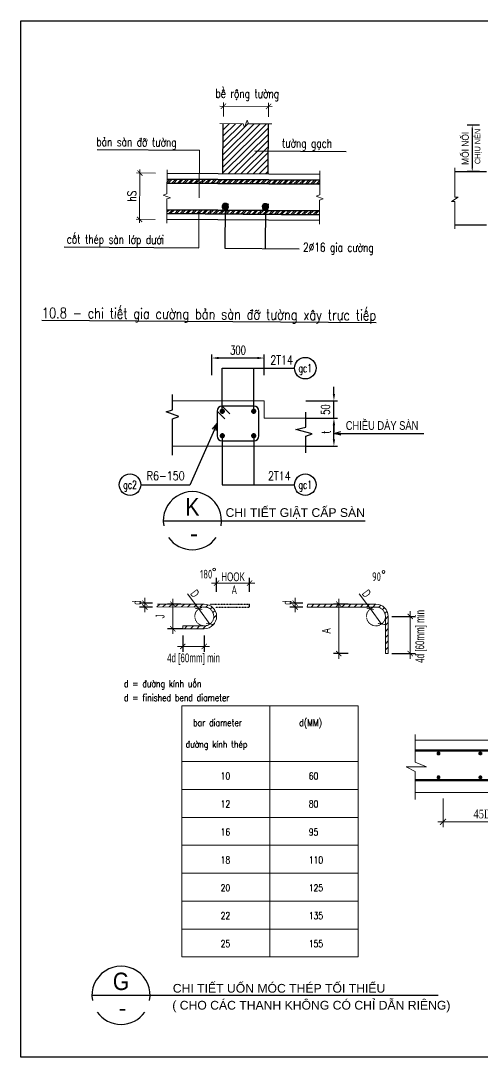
# Model space of a CAD drawing. Header units: millimetres. Extents: x 32534 to 196510, y -37949 to -8249.
# Drawn here: x 159030 to 172263, y -37949 to -8249 of the extents above; entities that cross this region are included whole.
import ezdxf
from ezdxf.enums import TextEntityAlignment as Align

# ---------------------------------------------------------------- set-up
doc = ezdxf.new("R2010")
doc.units = ezdxf.units.MM
doc.header["$MEASUREMENT"] = 0
doc.linetypes.add('DASHED2', pattern=[0.375, 0.25, -0.125])
doc.linetypes.add('HIDDEN', pattern=[0.375, 0.25, -0.125])
for name, color, linetype, lineweight in [('02-TEXTNOTE(0.3)', 2, 'Continuous', 30), ('04-COLUMN(0.35)', 4, 'Continuous', 35), ('06- General text', 2, 'Continuous', 25), ('07-BORDER(0.25)', 7, 'Continuous', 30), ('CNC030__', 41, 'Continuous', 25), ('kata_thep chu', 1, 'Continuous', 35), ('KC-DIM', 1, 'Continuous', 20), ('KC-HATCH', 8, 'Continuous', 15), ('NETKHUAT', 8, 'Continuous', 15), ('NETTHUONG', 1, 'Continuous', 18), ('S-Breaks', 9, 'DASHED2', 25), ('S-concrete', 4, 'Continuous', 20), ('S-dims', 8, 'Continuous', 18), ('S-hatch', 252, 'Continuous', 5), ('S-Rein', 6, 'Continuous', 50), ('S-text', 3, 'Continuous', 25), ('S-TEXT35', 3, 'Continuous', 25)]:
    doc.layers.add(name, color=color, linetype=linetype, lineweight=lineweight)
for name, color, linetype in [('2', 2, 'Continuous'), ('251', 251, 'Continuous'), ('3', 3, 'Continuous'), ('Hatch', 157, 'Continuous'), ('SD', 1, 'Continuous'), ('SRB', 3, 'Continuous'), ('T2', 2, 'Continuous')]:
    doc.layers.add(name, color=color, linetype=linetype)
doc.styles.add('00 Structural standard notes$0$STANDARD', font='vnsimli.shx', dxfattribs={"width": 0.8})
doc.styles.add('1', font='vnsimli.shx', dxfattribs={"width": 0.65, "bigfont": 'vns.shx'})
doc.styles.add('ARC8', font='simplex', dxfattribs={"width": 0.8})
doc.styles.add('Archetype', font='ARIALN_0.TTF', dxfattribs={"width": 0.8})
doc.styles.add('AVANTH', font='Vhavan_1.ttf')
doc.styles.add('CNC_mm_T2.5', font='vnsimli.shx', dxfattribs={"width": 0.75, "height": 250, "bigfont": 'vn.shx'})
doc.styles.add('dim', font='iso.shx', dxfattribs={"width": 0.8})
doc.styles.add('General text 2', font='VHARIAL.TTF')
doc.styles.add('ROMANS', font='romans.shx', dxfattribs={"width": 0.7, "bigfont": 'vns.shx'})
doc.styles.add('s-text', font='vnsimli.shx', dxfattribs={"width": 0.7})
doc.styles.add('S-TEXT35', font='Vhavan_1.ttf', dxfattribs={"width": 0.9})
doc.styles.add('style3', font='vntimeh.shx', dxfattribs={"width": 0.8})
doc.styles.add('vn-vni', font='vn_vni.shx', dxfattribs={"width": 0.8})
doc.styles.add('VNAVANTH', font='Vhavan_1.ttf')
doc.styles.add('vnsimli2.5', font='vnsimli.shx', dxfattribs={"width": 0.75, "height": 250, "bigfont": 'vn.shx'})
doc.dimstyles.new('1-100', dxfattribs={"dimscale": 100, "dimtxt": 2.5, "dimasz": 1.7, "dimexe": 1.5, "dimexo": 0, "dimgap": 1, "dimtad": 1, "dimdec": 0, "dimzin": 0, "dimdsep": 46, "dimtxsty": 'style3', "dimblk": 'ARCHTICK', "dimcen": 0.1, "dimdle": 1.5, "dimclrd": 256, "dimclre": 256, "dimclrt": 7, "dimadec": 0, "dimazin": 0, "dimtfac": 1, "dimtdec": 0, "dimtmove": 0, "dimatfit": 3, "dimfxl": 0.5, "dimtolj": 1, "dimtzin": 0, "dimlwd": -1, "dimlwe": -1, "dimarcsym": 0})
doc.dimstyles.new('1-25-H', dxfattribs={"dimtxt": 250, "dimasz": 100, "dimexe": 150, "dimexo": 0, "dimgap": 50, "dimtad": 1, "dimdec": 0, "dimlfac": 0.25, "dimzin": 0, "dimdsep": 46, "dimtxsty": 'AVANTH', "dimcen": 0, "dimdle": 150, "dimclrd": 9, "dimclre": 9, "dimclrt": 4, "dimadec": 0, "dimazin": 0, "dimtfac": 1, "dimtdec": 0, "dimtix": 1, "dimtmove": 2, "dimatfit": 3, "dimfxl": 1, "dimtvp": 1, "dimtolj": 1, "dimtzin": 0, "dimlwd": -1, "dimlwe": -1, "dimarcsym": 0})
doc.dimstyles.new('DIM-D1', dxfattribs={"dimtxt": 250, "dimasz": 150, "dimexe": 150, "dimexo": 0, "dimgap": 50, "dimtad": 1, "dimdec": 0, "dimzin": 12, "dimdsep": 46, "dimtxsty": 'Archetype', "dimblk": 'ARCHTICK', "dimcen": 30, "dimdle": 150, "dimclrd": 256, "dimclre": 256, "dimclrt": 256, "dimadec": 0, "dimazin": 0, "dimtfac": 1, "dimtdec": 0, "dimtmove": 2, "dimatfit": 3, "dimfxl": 1, "dimtolj": 1, "dimtzin": 12, "dimlwd": -1, "dimarcsym": 1})
doc.dimstyles.new('TL 10', dxfattribs={"dimscale": 0, "dimtxt": 250, "dimasz": 200, "dimexe": 100, "dimexo": 200, "dimgap": 100, "dimtad": 1, "dimdec": 1, "dimlfac": 0.1, "dimdsep": 46, "dimtxsty": 'ROMANS', "dimcen": 200, "dimdle": 100, "dimclrd": 256, "dimclre": 256, "dimclrt": 2, "dimaunit": 1, "dimadec": 0, "dimazin": 0, "dimtfac": 1, "dimtdec": 1, "dimtix": 1, "dimtmove": 2, "dimatfit": 3, "dimldrblk": 'OPEN30', "dimfxl": 1, "dimtolj": 1, "dimtzin": 0, "dimarcsym": 0})
doc.dimstyles.new('TL 20', dxfattribs={"dimscale": 0, "dimtxt": 250, "dimasz": 200, "dimexe": 100, "dimexo": 0, "dimgap": 100, "dimtad": 1, "dimdec": 0, "dimlfac": 0.2, "dimdsep": 46, "dimtxsty": 'ROMANS', "dimcen": 200, "dimdle": 100, "dimclrd": 256, "dimclre": 256, "dimclrt": 2, "dimaunit": 1, "dimadec": 0, "dimazin": 0, "dimtfac": 1, "dimtdec": 0, "dimtix": 1, "dimtmove": 2, "dimatfit": 3, "dimldrblk": 'OPEN30', "dimfxl": 1, "dimtolj": 1, "dimtzin": 0, "dimlwd": -1, "dimarcsym": 0})
doc.dimstyles.new('VNCC_DIM1', dxfattribs={"dimscale": 0.01, "dimtxt": 250, "dimasz": 80, "dimexe": 60, "dimexo": 0, "dimgap": 50, "dimtad": 1, "dimdec": 0, "dimzin": 0, "dimdsep": 46, "dimtxsty": 'dim', "dimblk1": 'ARCHTICK', "dimblk2": 'ARCHTICK', "dimsah": 1, "dimcen": 150, "dimdle": 60, "dimclrd": 256, "dimclre": 256, "dimclrt": 4, "dimadec": 0, "dimazin": 0, "dimtfac": 1, "dimtdec": 0, "dimtmove": 1, "dimatfit": 3, "dimfxl": 1, "dimtvp": 0.833333, "dimtolj": 1, "dimtzin": 0, "dimarcsym": 0})
doc.dimstyles.new('X4 CNC_mm_D2.5(100) Tick', dxfattribs={"dimtxt": 250, "dimasz": 150, "dimexe": 100, "dimexo": 0, "dimgap": 100, "dimtad": 1, "dimdec": 0, "dimlfac": 0.25, "dimzin": 0, "dimdsep": 46, "dimtxsty": 'CNC_mm_T2.5', "dimblk": 'ARCHTICK', "dimcen": 100, "dimdle": 100, "dimclrd": 83, "dimclre": 83, "dimclrt": 41, "dimadec": 0, "dimazin": 0, "dimtfac": 1, "dimtdec": 0, "dimtix": 1, "dimtmove": 2, "dimatfit": 0, "dimldrblk": 'ARCHTICK', "dimfxl": 200, "dimtolj": 1, "dimtzin": 0, "dimlwd": 13, "dimlwe": 13, "dimarcsym": 0})
pattern_1 = [(44.599294, (-535541.6, -152106.99), (-78.991231, 80.103904), []), (44.599294, (-535488.56, -152107.36), (-78.991231, 80.103904), [])]

# ---------------------------------------------------------------- blocks, each defined once
blk = doc.blocks.new('_ArchTick')
at = {"color": 0, "linetype": 'ByBlock', "const_width": 0.15}
blk.add_lwpolyline([(-0.5, -0.5), (0.5, 0.5)], dxfattribs=at)
blk = doc.blocks.new('*D18')
at = {"layer": 'Defpoints', "color": 0, "ltscale": 100, "transparency": 16777216}
for p in [(162590, -24937), (162810, -24937), (162810, -25048)]:
    blk.add_point(p, dxfattribs=at)
at = {"layer": 'S-dims', "lineweight": -2, "ltscale": 100, "transparency": 16777216}
for p, q in [((162810, -24937), (162440, -24937)), ((162810, -25048), (162440, -25048))]:
    blk.add_line(p, q, dxfattribs=at)
at = {"layer": 'S-dims', "ltscale": 100, "transparency": 16777216}
blk.add_line((162590, -25198), (162590, -24787), dxfattribs=at)
at = {"layer": 'S-dims', "ltscale": 100, "transparency": 16777216, "xscale": 150, "yscale": 150, "zscale": 150}
for p, rotation in [((162590, -24937), 90), ((162590, -25048), 270)]:
    blk.add_blockref('_ArchTick', p, dxfattribs=dict(at, rotation=rotation))
at = {"layer": 'S-dims', "ltscale": 100, "transparency": 16777216, "insert": (162363, -24922), "char_height": 250, "attachment_point": 5, "rotation": 90, "style": 'Archetype'}
blk.add_mtext('\\A1;d', dxfattribs=at)
blk = doc.blocks.new('*D23')
at = {"layer": 'Defpoints', "color": 0, "ltscale": 100, "transparency": 16777216}
for p in [(163674, -25864), (164293, -25864), (164293, -26178)]:
    blk.add_point(p, dxfattribs=at)
at = {"layer": 'S-dims', "lineweight": -2, "ltscale": 100, "transparency": 16777216}
for p, q in [((163674, -25864), (163674, -26328)), ((164293, -25864), (164293, -26328))]:
    blk.add_line(p, q, dxfattribs=at)
at = {"layer": 'S-dims', "ltscale": 100, "transparency": 16777216}
blk.add_line((163524, -26178), (164443, -26178), dxfattribs=at)
at = {"layer": 'S-dims', "ltscale": 100, "transparency": 16777216, "xscale": 150, "yscale": 150, "zscale": 150, "rotation": 180}
blk.add_blockref('_ArchTick', (163674, -26178), dxfattribs=at)
at = {"layer": 'S-dims', "ltscale": 100, "transparency": 16777216, "xscale": 150, "yscale": 150, "zscale": 150}
blk.add_blockref('_ArchTick', (164293, -26178), dxfattribs=at)
at = {"layer": 'S-dims', "ltscale": 100, "transparency": 16777216, "insert": (163984, -26544), "char_height": 250, "attachment_point": 5, "style": 'Archetype'}
blk.add_mtext('\\A1;4d [60mm] min', dxfattribs=at)
blk = doc.blocks.new('*D24')
at = {"layer": 'Defpoints', "color": 0, "ltscale": 100, "transparency": 16777216}
for p in [(166898, -24937), (167118, -24937), (167118, -25048)]:
    blk.add_point(p, dxfattribs=at)
at = {"layer": 'S-dims', "lineweight": -2, "ltscale": 100, "transparency": 16777216}
for p, q in [((167118, -24937), (166748, -24937)), ((167118, -25048), (166748, -25048))]:
    blk.add_line(p, q, dxfattribs=at)
at = {"layer": 'S-dims', "ltscale": 100, "transparency": 16777216}
blk.add_line((166898, -25198), (166898, -24787), dxfattribs=at)
at = {"layer": 'S-dims', "ltscale": 100, "transparency": 16777216, "xscale": 150, "yscale": 150, "zscale": 150}
for p, rotation in [((166898, -24937), 90), ((166898, -25048), 270)]:
    blk.add_blockref('_ArchTick', p, dxfattribs=dict(at, rotation=rotation))
at = {"layer": 'S-dims', "ltscale": 100, "transparency": 16777216, "insert": (166671, -24922), "char_height": 250, "attachment_point": 5, "rotation": 90, "style": 'Archetype'}
blk.add_mtext('\\A1;d', dxfattribs=at)
blk = doc.blocks.new('*D25')
at = {"layer": 'Defpoints', "color": 0, "ltscale": 100, "transparency": 16777216}
for p in [(169668, -25318), (170197, -25318), (169668, -26384)]:
    blk.add_point(p, dxfattribs=at)
at = {"layer": 'S-dims', "ltscale": 100, "transparency": 16777216}
blk.add_line((170197, -26534), (170197, -25168), dxfattribs=at)
at = {"layer": 'S-dims', "lineweight": -2, "ltscale": 100, "transparency": 16777216}
for p, q in [((169668, -25318), (170347, -25318)), ((169668, -26384), (170347, -26384))]:
    blk.add_line(p, q, dxfattribs=at)
at = {"layer": 'S-dims', "ltscale": 100, "transparency": 16777216, "xscale": 150, "yscale": 150, "zscale": 150}
for p, rotation in [((170197, -25318), 90), ((170197, -26384), 270)]:
    blk.add_blockref('_ArchTick', p, dxfattribs=dict(at, rotation=rotation))
at = {"layer": 'S-dims', "ltscale": 100, "transparency": 16777216, "insert": (170510, -25890), "char_height": 250, "attachment_point": 5, "rotation": 90, "style": 'Archetype'}
blk.add_mtext('\\A1;4d [60mm] min', dxfattribs=at)
blk = doc.blocks.new('*D26')
at = {"layer": 'Defpoints', "color": 0, "ltscale": 100, "transparency": 16777216}
for p in [(164646, -24616), (165591, -24363), (165591, -24616)]:
    blk.add_point(p, dxfattribs=at)
at = {"layer": 'S-dims', "lineweight": -2, "ltscale": 100, "transparency": 16777216}
for p, q in [((164646, -24616), (164646, -24213)), ((165591, -24616), (165591, -24213))]:
    blk.add_line(p, q, dxfattribs=at)
at = {"layer": 'S-dims', "ltscale": 100, "transparency": 16777216}
blk.add_line((164496, -24363), (165741, -24363), dxfattribs=at)
at = {"layer": 'S-dims', "ltscale": 100, "transparency": 16777216, "xscale": 150, "yscale": 150, "zscale": 150, "rotation": 180}
blk.add_blockref('_ArchTick', (164646, -24363), dxfattribs=at)
at = {"layer": 'S-dims', "ltscale": 100, "transparency": 16777216, "xscale": 150, "yscale": 150, "zscale": 150}
blk.add_blockref('_ArchTick', (165591, -24363), dxfattribs=at)
at = {"layer": 'S-dims', "ltscale": 100, "transparency": 16777216, "insert": (165119, -24184), "char_height": 250, "attachment_point": 5, "style": 'Archetype'}
blk.add_mtext('\\A1;HOOK', dxfattribs=at)
blk = doc.blocks.new('*D27')
at = {"layer": 'Defpoints', "color": 0, "ltscale": 100, "transparency": 16777216}
for p in [(168422, -24966), (168148, -26384), (168422, -26384)]:
    blk.add_point(p, dxfattribs=at)
at = {"layer": 'S-dims', "ltscale": 100, "transparency": 16777216}
blk.add_line((168148, -24816), (168148, -26534), dxfattribs=at)
at = {"layer": 'S-dims', "lineweight": -2, "ltscale": 100, "transparency": 16777216}
for p, q in [((168422, -24966), (167998, -24966)), ((168422, -26384), (167998, -26384))]:
    blk.add_line(p, q, dxfattribs=at)
at = {"layer": 'S-dims', "ltscale": 100, "transparency": 16777216, "xscale": 150, "yscale": 150, "zscale": 150}
for p, rotation in [((168148, -24966), 90), ((168148, -26384), 270)]:
    blk.add_blockref('_ArchTick', p, dxfattribs=dict(at, rotation=rotation))
at = {"layer": 'S-dims', "ltscale": 100, "transparency": 16777216, "insert": (167789, -25733), "char_height": 250, "attachment_point": 5, "rotation": 90, "style": 'Archetype'}
blk.add_mtext('\\A1;A', dxfattribs=at)
blk = doc.blocks.new('*D19')
at = {"layer": 'Defpoints', "color": 0, "ltscale": 100, "transparency": 16777216}
for p in [(164133, -25101), (164454, -25535)]:
    blk.add_point(p, dxfattribs=at)
at = {"layer": 'S-dims', "ltscale": 100, "transparency": 16777216}
for p in [(163814, -24671), (164454, -25535)]:
    blk.add_line(p, (164133, -25101), dxfattribs=at)
at = {"layer": 'S-dims', "ltscale": 100, "transparency": 16777216, "xscale": 150, "yscale": 150, "zscale": 150}
for p, rotation in [((164133, -25101), 306.5149834647926), ((164454, -25535), 126.5149834647926)]:
    blk.add_blockref('_ArchTick', p, dxfattribs=dict(at, rotation=rotation))
at = {"layer": 'S-dims', "ltscale": 100, "transparency": 16777216, "insert": (164025, -24661), "char_height": 250, "attachment_point": 5, "rotation": 306.515, "style": 'Archetype'}
blk.add_mtext('\\A1;D', dxfattribs=at)
blk = doc.blocks.new('*D20')
at = {"layer": 'Defpoints', "color": 0, "ltscale": 100, "transparency": 16777216}
for p in [(169054, -25101), (169375, -25535)]:
    blk.add_point(p, dxfattribs=at)
at = {"layer": 'S-dims', "ltscale": 100, "transparency": 16777216}
for p in [(168735, -24671), (169375, -25535)]:
    blk.add_line(p, (169054, -25101), dxfattribs=at)
at = {"layer": 'S-dims', "ltscale": 100, "transparency": 16777216, "xscale": 150, "yscale": 150, "zscale": 150}
for p, rotation in [((169054, -25101), 306.51498346458), ((169375, -25535), 126.51498346458)]:
    blk.add_blockref('_ArchTick', p, dxfattribs=dict(at, rotation=rotation))
at = {"layer": 'S-dims', "ltscale": 100, "transparency": 16777216, "insert": (168946, -24661), "char_height": 250, "attachment_point": 5, "rotation": 306.515, "style": 'Archetype'}
blk.add_mtext('\\A1;D', dxfattribs=at)
blk = doc.blocks.new('*D21')
at = {"layer": 'Defpoints', "color": 0, "ltscale": 100, "transparency": 16777216}
for p in [(163622, -24966), (163390, -25671), (163674, -25671)]:
    blk.add_point(p, dxfattribs=at)
at = {"layer": 'S-dims', "ltscale": 100, "transparency": 16777216}
blk.add_line((163390, -24816), (163390, -25821), dxfattribs=at)
at = {"layer": 'S-dims', "lineweight": -2, "ltscale": 100, "transparency": 16777216}
for p, q in [((163622, -24966), (163240, -24966)), ((163674, -25671), (163240, -25671))]:
    blk.add_line(p, q, dxfattribs=at)
at = {"layer": 'S-dims', "ltscale": 100, "transparency": 16777216, "xscale": 150, "yscale": 150, "zscale": 150}
for p, rotation in [((163390, -24966), 90), ((163390, -25671), 270)]:
    blk.add_blockref('_ArchTick', p, dxfattribs=dict(at, rotation=rotation))
at = {"layer": 'S-dims', "ltscale": 100, "transparency": 16777216, "insert": (163027, -25318), "char_height": 250, "attachment_point": 5, "rotation": 90, "style": 'Archetype'}
blk.add_mtext('\\A1;J', dxfattribs=at)
blk = doc.blocks.new('*D30')
at = {"layer": 'Defpoints', "color": 0, "transparency": 16777216}
for p in [(167207, -19640), (168009, -19640), (167207, -20440)]:
    blk.add_point(p, dxfattribs=at)
at = {"layer": 'SD', "lineweight": -2, "transparency": 16777216}
for p, q in [((167207, -19640), (168109, -19640)), ((167207, -20440), (168109, -20440))]:
    blk.add_line(p, q, dxfattribs=at)
at = {"layer": 'SD', "transparency": 16777216}
blk.add_line((168009, -20240), (168009, -19840), dxfattribs=at)
for points in [[(167976, -19840), (168043, -19840), (168009, -19640)], [(167976, -20240), (168043, -20240), (168009, -20440)]]:
    blk.add_solid(points, dxfattribs=at)
at = {"layer": 'SD', "color": 2, "transparency": 16777216, "insert": (167784, -20040), "char_height": 250, "attachment_point": 5, "rotation": 90, "style": 'ROMANS'}
blk.add_mtext('\\A1;t', dxfattribs=at)
blk = doc.blocks.new('_Open30')
at = {"color": 0, "linetype": 'ByBlock', "lineweight": -2}
for p, q in [((-1, 0.27), (0, 0)), ((0, 0), (-1, -0.27)), ((0, 0), (-1, 0))]:
    blk.add_line(p, q, dxfattribs=at)
blk = doc.blocks.new('*D35')
at = {"layer": 'Defpoints', "color": 0, "transparency": 16777216}
for p in [(167207, -19140), (168009, -19140), (167207, -19640)]:
    blk.add_point(p, dxfattribs=at)
at = {"layer": 'SD', "transparency": 16777216}
for p, q in [((168009, -18940), (168009, -18740)), ((168009, -19640), (168009, -19140)), ((168009, -19840), (168009, -20040))]:
    blk.add_line(p, q, dxfattribs=at)
at = {"layer": 'SD', "lineweight": -2, "transparency": 16777216}
for p, q in [((167207, -19140), (168109, -19140)), ((167207, -19640), (168109, -19640))]:
    blk.add_line(p, q, dxfattribs=at)
at = {"layer": 'SD', "transparency": 16777216}
for points in [[(167976, -18940), (168043, -18940), (168009, -19140)], [(167976, -19840), (168043, -19840), (168009, -19640)]]:
    blk.add_solid(points, dxfattribs=at)
at = {"layer": 'SD', "color": 2, "transparency": 16777216, "insert": (167557, -19390), "char_height": 250, "attachment_point": 5, "rotation": 90, "style": 'ROMANS'}
blk.add_mtext('\\A1;\\P50', dxfattribs=at)
blk = doc.blocks.new('*D36')
at = {"layer": 'Defpoints', "color": 0, "transparency": 16777216}
for p in [(164510, -17914), (164510, -18603), (166010, -18603)]:
    blk.add_point(p, dxfattribs=at)
at = {"layer": 'SD', "lineweight": -2, "transparency": 16777216}
for p, q in [((164510, -18403), (164510, -17814)), ((166010, -18403), (166010, -17814)), ((165810, -17914), (164710, -17914))]:
    blk.add_line(p, q, dxfattribs=at)
at = {"layer": 'SD', "transparency": 16777216}
for points in [[(164710, -17880), (164710, -17947), (164510, -17914)], [(165810, -17880), (165810, -17947), (166010, -17914)]]:
    blk.add_solid(points, dxfattribs=at)
at = {"layer": 'SD', "color": 2, "transparency": 16777216, "insert": (165260, -17689), "char_height": 250, "attachment_point": 5, "style": 'ROMANS'}
blk.add_mtext('\\A1;300', dxfattribs=at)
blk = doc.blocks.new('*D39')
at = {"layer": '06- General text', "color": 9, "transparency": 16777216}
for p, q in [((172182, -11239), (171825, -11239)), ((171975, -11339), (171975, -12471)), ((172182, -12571), (171825, -12571))]:
    blk.add_line(p, q, dxfattribs=at)
for points in [[(171958, -11339), (171991, -11339), (171975, -11239)], [(171958, -12471), (171991, -12471), (171975, -12571)]]:
    blk.add_solid(points, dxfattribs=at)
at = {"layer": 'Defpoints', "color": 0, "transparency": 16777216}
for p in [(172182, -11239), (171975, -12571), (172182, -12571)]:
    blk.add_point(p, dxfattribs=at)
at = {"layer": '06- General text', "color": 4, "transparency": 16777216, "insert": (171778, -11905), "char_height": 250, "attachment_point": 5, "rotation": 90, "style": 'AVANTH'}
blk.add_mtext('\\A1;{\\H0.8x;\\W0.9;mèi nèi}', dxfattribs=at)
blk = doc.blocks.new('*D42')
at = {"layer": 'Defpoints', "color": 0, "transparency": 16777216}
for p in [(171138, -30536), (173400, -30536), (171138, -31203)]:
    blk.add_point(p, dxfattribs=at)
at = {"layer": 'S-dims', "transparency": 16777216}
for p, q in [((171138, -30536), (171138, -31353)), ((173400, -30536), (173400, -31353)), ((173550, -31203), (170988, -31203))]:
    blk.add_line(p, q, dxfattribs=at)
at = {"layer": 'S-dims', "transparency": 16777216, "xscale": 170, "yscale": 170, "zscale": 170, "rotation": 180}
blk.add_blockref('_ArchTick', (171138, -31203), dxfattribs=at)
at = {"layer": 'S-dims', "transparency": 16777216, "xscale": 170, "yscale": 170, "zscale": 170}
blk.add_blockref('_ArchTick', (173400, -31203), dxfattribs=at)
at = {"layer": 'S-dims', "color": 7, "transparency": 16777216, "insert": (172269, -30978), "char_height": 250, "attachment_point": 5, "style": 'style3'}
blk.add_mtext('\\A1;45d', dxfattribs=at)
blk = doc.blocks.new('kata_block_THEP')
at = {"layer": 'kata_thep chu', "color": 0}
for p, q in [((-0.5, 0), (0.5, 0)), ((-0.35, 0.35), (0.35, -0.35)), ((0.35, 0.35), (-0.35, -0.35)), ((0, 0.5), (0, -0.5))]:
    blk.add_line(p, q, dxfattribs=at)
at = {"layer": 'kata_thep chu', "color": 0, "const_width": 0.0833}
blk.add_lwpolyline([(-0.5, 0, 1), (0.5, 0, 1), (-0.5, 0, 1)], format="xyb", dxfattribs=at)
blk = doc.blocks.new('*U14')
at = {"layer": 'S-Rein', "xscale": -100, "yscale": 100, "zscale": 100, "rotation": 180}
blk.add_blockref('kata_block_THEP', (0, 343), dxfattribs=at)
at = {"layer": 'S-Rein', "xscale": 100, "yscale": 100, "zscale": 100}
blk.add_blockref('kata_block_THEP', (0, -343), dxfattribs=at)
blk = doc.blocks.new('*U15')
at = {"color": 0, "linetype": 'ByBlock', "lineweight": -2}
for p in [(-2400, 0), (-1200, 0), (0, 0)]:
    blk.add_blockref('*U14', p, dxfattribs=at)
blk = doc.blocks.new('*D71')
at = {"layer": 'CNC030__', "color": 83, "lineweight": 13, "ltscale": 500, "transparency": 16777216}
for p, q in [((164840, -10995), (164843, -10597)), ((166135, -11004), (166138, -10606)), ((166237, -10706), (164742, -10696))]:
    blk.add_line(p, q, dxfattribs=at)
at = {"layer": 'Defpoints', "color": 0, "ltscale": 500, "transparency": 16777216}
for p in [(164842, -10697), (164840, -10995), (166135, -11004)]:
    blk.add_point(p, dxfattribs=at)
at = {"layer": 'CNC030__', "color": 83, "lineweight": 13, "ltscale": 500, "transparency": 16777216, "xscale": 150, "yscale": 150, "zscale": 150}
for p, rotation in [((164842, -10697), 179.599293984191), ((166137, -10706), 359.599293984191)]:
    blk.add_blockref('_ArchTick', p, dxfattribs=dict(at, rotation=rotation))
at = {"layer": 'CNC030__', "color": 41, "ltscale": 500, "transparency": 16777216, "insert": (165526, -10378), "char_height": 250, "attachment_point": 5, "rotation": 359.5993, "style": 'CNC_mm_T2.5'}
blk.add_mtext('\\A1;bÒ réng t\xadêng', dxfattribs=at)
blk = doc.blocks.new('*D72')
at = {"layer": 'CNC030__', "color": 83, "lineweight": 13, "ltscale": 500, "transparency": 16777216}
for p, q in [((162896, -12616), (162347, -12612)), ((162437, -14041), (162447, -12513)), ((162886, -13944), (162337, -13940))]:
    blk.add_line(p, q, dxfattribs=at)
at = {"layer": 'Defpoints', "color": 0, "ltscale": 500, "transparency": 16777216}
for p in [(162447, -12613), (162896, -12616), (162886, -13944)]:
    blk.add_point(p, dxfattribs=at)
at = {"layer": 'CNC030__', "color": 83, "lineweight": 13, "ltscale": 500, "transparency": 16777216, "xscale": 150, "yscale": 150, "zscale": 150}
for p, rotation in [((162447, -12613), 89.5992939808561), ((162437, -13941), 269.5992939808561)]:
    blk.add_blockref('_ArchTick', p, dxfattribs=dict(at, rotation=rotation))
at = {"layer": 'CNC030__', "color": 41, "ltscale": 500, "transparency": 16777216, "insert": (162217, -13275), "char_height": 250, "attachment_point": 5, "rotation": 89.5993, "style": 'CNC_mm_T2.5'}
blk.add_mtext('\\A1;hS', dxfattribs=at)

msp = doc.modelspace()

# ---------------------------------------------------------------- hatches: boundary and pattern name
at = {"layer": '2'}
for points in [[(164965.57, -13488.18), (164950.88, -13502.66, 0.8819171), (164823.27, -13628.5), (164808.58, -13642.99), (164824.43, -13659.07), (164839.12, -13644.58, 0.8819171), (164966.73, -13518.74), (164981.42, -13504.25)], [(166114.83, -13496.21), (166100.14, -13510.7, 0.8819171), (165972.53, -13636.54), (165957.84, -13651.03), (165973.69, -13667.1), (165988.38, -13652.61, 0.8819171), (166115.99, -13526.78), (166130.68, -13512.29)]]:
    msp.add_hatch(color=256, dxfattribs=at).paths.add_polyline_path(points)
at = {"layer": '251', "ltscale": 500}
h = msp.add_hatch(dxfattribs=at)
h.set_pattern_fill('ANSI32', color=256, scale=300, angle=-0.400706, style=0)
h.set_pattern_definition(pattern_1)
h.paths.add_polyline_path([(167603.9, -12818.53), (163223.57, -12787.9), (163222.78, -12900.78), (167603.11, -12931.42)])
h = msp.add_hatch(dxfattribs=at)
h.set_pattern_fill('ANSI32', color=256, scale=300, angle=-0.400706, style=0)
h.set_pattern_definition(pattern_1)
h.paths.add_polyline_path([(167597.78, -13694.45), (163217.45, -13663.82), (163216.66, -13776.7), (167596.99, -13807.34)])
at = {"layer": 'KC-HATCH'}
h = msp.add_hatch(dxfattribs=at)
h.set_pattern_fill('ANSI31', color=256, scale=1000, angle=-0.400706, style=0)
h.set_pattern_definition([(44.599294, (-10393287.86, -7234266.83), (-87.7680349, 89.0043373), [])])
h.paths.add_polyline_path([(165479.38, -11220.62), (165448.02, -11304.95), (165411.24, -11201.66), (164838.49, -11197.65), (164828.48, -12629.39), (166123.98, -12638.45), (166133.99, -11206.72), (165561.24, -11202.71), (165524.46, -11099.42)])
at = {"layer": 'S-hatch', "ltscale": 100}
h = msp.add_hatch(dxfattribs=at)
h.set_pattern_fill('ANSI31', color=256, scale=1000, style=0)
h.set_pattern_definition([(45, (101328.51, -46346.26), (-88.38835, 88.38835), [])])
h.paths.add_polyline_path([(164293.32, -24965.62), (162951.1, -24965.4), (162929.62, -25047.54), (164286.31, -25048.11, -0.42171596), (164563.25, -25318.07, -0.41421356), (164293.21, -25588.11), (163674.01, -25588.11), (163674.01, -25670.52), (164293.21, -25670.52, 0.99983775)])
h = msp.add_hatch(dxfattribs=at)
h.set_pattern_fill('ANSI31', color=256, scale=1000, style=0)
h.set_pattern_definition([(45, (101510.22, -46346.26), (-88.38835, 88.38835), [])])
h.paths.add_polyline_path([(169207.14, -25048.13, -0.42241458), (169484.73, -25318.07), (169484.73, -26384.09), (169567.13, -26384.09), (169567.13, -25318.07, 0.41421356), (169214.68, -24965.62), (167259.44, -24965.97), (167237.96, -25048.11)])

# ---------------------------------------------------------------- linework, layer by layer
at = {"color": 0}
for p, q in [((163118.58, -22576.49), (168901.28, -22576.49)), ((161072.79, -36174.09), (171002.91, -36174.1))]:
    msp.add_line(p, q, dxfattribs=at)
for centre, major_axis, start_param, end_param in [((163951.92, -22576.44), (833.33, 0.05), -0.17597037, 3.31743382), ((163951.92, -22576.44), (833.33, 0.01), 3.75418049, 5.67056484), ((161906.13, -36174.04), (833.33, 0.05), -0.17597037, 3.31743382), ((161906.13, -36174.04), (833.33, 0.01), 3.75418049, 5.67056484)]:
    msp.add_ellipse(centre, major_axis=major_axis, ratio=1, start_param=start_param, end_param=end_param, dxfattribs=at)
at = {"layer": '04-COLUMN(0.35)'}
for p, q in [((163222.78, -12900.78), (167603.11, -12931.42)), ((163223.57, -12787.9), (167603.9, -12818.53)), ((167596.99, -13807.34), (163216.66, -13776.7)), ((167597.78, -13694.45), (163217.45, -13663.82))]:
    msp.add_line(p, q, dxfattribs=at)
at = {"layer": '07-BORDER(0.25)'}
for p, q in [((164828.48, -12629.39), (164838.49, -11197.65)), ((166123.98, -12638.45), (166133.99, -11206.72)), ((163224.76, -12618.18), (167605.09, -12648.81)), ((167595.8, -13977.06), (163215.47, -13946.43))]:
    msp.add_line(p, q, dxfattribs=at)
at = {"layer": '2'}
for p, q in [((164824.43, -13659.07), (164839.12, -13644.58)), ((164950.88, -13502.66), (164965.57, -13488.18)), ((164965.57, -13488.18), (164981.42, -13504.25)), ((164981.42, -13504.25), (164966.73, -13518.74)), ((165973.69, -13667.1), (165988.38, -13652.61)), ((166100.14, -13510.7), (166114.83, -13496.21)), ((166114.83, -13496.21), (166130.68, -13512.29)), ((166130.68, -13512.29), (166115.99, -13526.78))]:
    msp.add_line(p, q, dxfattribs=at)
for centre, start, end in [((164895, -13573.62), 51.78005, 217.418538), ((164895, -13573.62), 231.78005, 37.418538), ((166044.26, -13581.66), 51.78005, 217.418538), ((166044.26, -13581.66), 231.78005, 37.418538)]:
    msp.add_arc(centre, 90.32, start, end, dxfattribs=at)
at = {"layer": '3'}
for p, q in [((171475.69, -12571.4, 0.22), (172383.37, -12571.4, 0.22)), ((172383.37, -14107.47, 0.22), (171475.69, -14107.47, 0.22))]:
    msp.add_line(p, q, dxfattribs=at)
at = {"layer": 'Defpoints'}
msp.add_lwpolyline([(159030.26, -8249.46), (195308.43, -8249.46), (195308.43, -37949.46), (159030.26, -37949.46)], close=True, dxfattribs=at)
at = {"layer": 'Hatch', "linetype": 'Continuous', "ltscale": 100}
msp.add_line((165591.46, -25048.02), (165591.46, -24965.62), dxfattribs=at)
at = {"layer": 'KC-DIM'}
for p, q in [((164152.33, -11962.88), (164142.81, -13324.4)), ((164132.8, -14756.38), (164140, -13725.64))]:
    msp.add_line(p, q, dxfattribs=at)
for points in [[(164738.5, -11196.96), (165411.24, -11201.66), (165448.02, -11304.95), (165524.46, -11099.42), (165561.24, -11202.71), (166233.99, -11207.41)], [(163214.77, -14046.42), (163219.59, -13357.3), (163322.88, -13320.52), (163117.35, -13244.08), (163220.64, -13207.3), (163225.46, -12518.18)], [(167595.1, -14077.06), (167599.92, -13387.93), (167703.21, -13351.16), (167497.68, -13274.72), (167600.97, -13237.94), (167605.79, -12548.81)]]:
    msp.add_lwpolyline(points, dxfattribs=at)
at = {"layer": 'NETKHUAT', "elevation": 0.22}
msp.add_lwpolyline([(171475.69, -12460.76), (171475.69, -13302.11), (171571.74, -13302.11), (171379.64, -13430.18), (171475.69, -13430.18), (171475.69, -14208.65)], dxfattribs=at)
at = {"layer": 'NETTHUONG', "ltscale": 100}
for p, q in [((162929.62, -25047.54), (164328.05, -25048.13)), ((162951.1, -24965.4), (164293.21, -24965.62)), ((167259.44, -24965.97), (167237.96, -25048.11)), ((167237.96, -25048.11), (169249.53, -25048.13)), ((167259.44, -24965.97), (169214.68, -24965.62)), ((169484.73, -25318.07), (169484.73, -26384.09)), ((169567.13, -25318.07), (169567.13, -26384.09)), ((164293.21, -25588.11), (163674.01, -25588.11)), ((163674.01, -25588.11), (163674.01, -25670.52)), ((164293.21, -25670.52), (163674.01, -25670.52)), ((169484.73, -26384.09), (169567.13, -26384.09))]:
    msp.add_line(p, q, dxfattribs=at)
at = {"layer": 'NETTHUONG', "linetype": 'Continuous', "ltscale": 100}
for p, q in [((163650.69, -27876.18), (168702.77, -27876.18)), ((163650.69, -27876.18), (163650.69, -35076.18)), ((166176.73, -27876.18), (166176.73, -35076.18)), ((168702.77, -27876.18), (168702.77, -35076.18)), ((163650.69, -29476.18), (168702.77, -29476.18)), ((163650.69, -30276.18), (168702.77, -30276.18)), ((163650.69, -31076.18), (168702.77, -31076.18)), ((163650.69, -31876.18), (168702.77, -31876.18)), ((163650.69, -32676.18), (168702.77, -32676.18)), ((163650.69, -33476.18), (168702.77, -33476.18)), ((163650.69, -34276.18), (168702.77, -34276.18)), ((163650.69, -35076.18), (168702.77, -35076.18))]:
    msp.add_line(p, q, dxfattribs=at)
at = {"layer": 'NETTHUONG', "ltscale": 100}
for centre in [(164573.95, -23972.38), (169430.74, -24044.23)]:
    msp.add_circle(centre, 39.82, dxfattribs=at)
at = {"layer": 'NETTHUONG', "linetype": 'HIDDEN', "ltscale": 0.005}
for centre in [(164293.21, -25318.07), (169214.68, -25318.07)]:
    msp.add_circle(centre, 270.05, dxfattribs=at)
at = {"layer": 'NETTHUONG', "ltscale": 100}
for centre, start in [((164293.21, -25318.07), 270), ((169214.68, -25318.07), 0)]:
    msp.add_arc(centre, 352.45, start, 90, dxfattribs=at)
at = {"layer": 'S-Breaks', "linetype": 'HIDDEN', "ltscale": 0.005}
for p, q in [((164453.69, -24965.62), (165591.46, -24965.62)), ((164601.75, -25048.02), (165591.46, -25048.02))]:
    msp.add_line(p, q, dxfattribs=at)
at = {"layer": 'S-concrete', "ltscale": 5}
for p, q in [((163380.33, -19140.38), (166009.64, -19140.38)), ((166009.64, -19140.38), (166009.64, -19640.38)), ((166009.64, -19640.38), (167206.85, -19640.38)), ((163380.33, -20440.38), (164509.64, -20440.38)), ((167206.85, -20440.38), (164509.64, -20440.38))]:
    msp.add_line(p, q, dxfattribs=at)
at = {"layer": 'S-concrete'}
for p, q in [((170340.14, -28860.3), (181494.18, -28860.3)), ((170340.14, -30360.3), (181494.18, -30360.3))]:
    msp.add_line(p, q, dxfattribs=at)
at = {"layer": 'S-dims'}
msp.add_lwpolyline([(170340.14, -30565.86), (170340.14, -29762.22), (170082.04, -29623.44), (170659.54, -29623.44), (170340.14, -29497.56), (170340.14, -28697.15)], dxfattribs=at)
at = {"layer": 'S-Rein'}
for points in [[(173565.07, -29930.37), (173565.07, -29243.58, 0.41421356), (173481.07, -29159.58), (170340.14, -29159.58)], [(170340.14, -30014.37), (173408.94, -30014.37, 0.41421356), (173492.94, -29930.37), (173492.94, -29245.93)]]:
    msp.add_lwpolyline(points, format="xyb", dxfattribs=at)
at = {"layer": 'SD'}
for p, q in [((164809.64, -19440.38), (164809.64, -18204.01)), ((164809.64, -18204.01), (166879.32, -18204.01)), ((165709.64, -19440.38), (165709.64, -18204.01)), ((164809.64, -20140.38), (164809.64, -21544.34)), ((165717.12, -20140.38), (165717.12, -21544.34)), ((164809.64, -21544.34), (166879.32, -21544.34))]:
    msp.add_line(p, q, dxfattribs=at)
for points in [[(163380.33, -20700.74), (163380.33, -19656.4), (163560.63, -19590.78), (163200.03, -19459.53), (163380.33, -19393.9), (163380.33, -18958.77)], [(167206.85, -20633.54), (167206.85, -20156.4), (167387.15, -20090.78), (166917.52, -19959.53), (167206.85, -19893.9), (167206.85, -19466.12)]]:
    msp.add_lwpolyline(points, dxfattribs=at)
for centre in [(167188.17, -18204.01), (162163.94, -21544.34), (167188.17, -21544.34)]:
    msp.add_circle(centre, 308.85, dxfattribs=at)
at = {"layer": 'SRB'}
for p, q in [((164809.64, -19290.38), (165030.1, -19510.84)), ((164659.64, -19440.38), (164880.1, -19660.84))]:
    msp.add_line(p, q, dxfattribs=at)
msp.add_lwpolyline([(164809.64, -20290.38), (165709.64, -20290.38, 0.41421356), (165859.64, -20140.38), (165859.64, -19440.38, 0.41421356), (165709.64, -19290.38), (164809.64, -19290.38, 0.41421356), (164659.64, -19440.38), (164659.64, -20140.38, 0.41421356)], format="xyb", close=True, dxfattribs=at)
at = {"layer": 'SRB', "const_width": 75}
for points in [[(164772.14, -19440.38, 1), (164847.14, -19440.38, 1)], [(165672.14, -19440.38, 1), (165747.14, -19440.38, 1)], [(164772.14, -20140.38, 1), (164847.14, -20140.38, 1)], [(165672.14, -20140.38, 1), (165747.14, -20140.38, 1)]]:
    msp.add_lwpolyline(points, format="xyb", close=True, dxfattribs=at)

# ---------------------------------------------------------------- block references
msp.add_blockref('*U15', (173408.94, -29586.98))

# ---------------------------------------------------------------- texts
at = {"style": '00 Structural standard notes$0$STANDARD', "width": 0.8}
for s, p in [('d = ®\xadêng kÝnh uèn', (161990.57, -27347.9)), ('d = finished bend diameter', (161990.57, -27745.89)), ('bar diameter', (163971.19, -28460.57)), ('d(MM)', (167016.07, -28460.57)), ('®\xadêng kÝnh thÐp', (163759.73, -29078.36)), ('10', (164762.91, -29994.52)), ('60', (167288.95, -29994.52)), ('12', (164762.91, -30794.52)), ('80', (167288.95, -30794.52)), ('16', (164762.91, -31594.52)), ('95', (167288.95, -31594.52)), ('18', (164762.91, -32394.52)), ('110', (167288.95, -32394.52)), ('20', (164762.91, -33194.52)), ('125', (167288.95, -33194.52)), ('22', (164762.91, -33994.52)), ('135', (167288.95, -33994.52)), ('25', (164762.91, -34794.52)), ('155', (167288.95, -34794.52))]:
    msp.add_text(s, height=200, dxfattribs=at).set_placement(p)
at = {"char_height": 500, "attachment_point": 1, "line_spacing_factor": 1.2, "style": 'General text 2'}
for insert in [(163878.4, -22685.51), (161832.61, -36283.11)]:
    msp.add_mtext('-', dxfattribs=dict(at, insert=insert))
at = {"layer": '02-TEXTNOTE(0.3)', "style": '1', "width": 0.8}
msp.add_text('%%U10.8 - chi tiÕt gia c\xadêng b¶n sµn ®ì t\xadêng x©y trùc tiÕp', height=300, rotation=359.599294, dxfattribs=at).set_placement((159633.56, -16770.86))
at = {"layer": '06- General text', "style": 'General text 2'}
for s, p in [('chi tiÕt giËt cÊp sµn', (164902.58, -22467.47)), ('CHI TIÕT UèN MãC THÐP TèI THIÓU', (163390.46, -36098.51))]:
    msp.add_text(s, height=250, dxfattribs=at).set_placement(p)
at = {"layer": '06- General text', "insert": (163375.91, -36333.59), "char_height": 250, "width": 9688.5658, "attachment_point": 1, "style": 'General text 2'}
msp.add_mtext('( CHO C¸C THANH KH¤NG Cã CHØ DÉN RI£NG)', dxfattribs=at)
at = {"layer": '3', "style": 'vnsimli2.5', "width": 0.75}
for s, p in [('b¶n sµn ®ì t\xadêng', (161200.28, -11717.22)), ('t\xadêng g¹ch', (166519.1, -11754.48)), ('cèt thÐp sµn líp d\xadíi', (160351.77, -14504.94)), ('2`16 gia c\xadêng', (167125.8, -14737.54))]:
    msp.add_text(s, height=250, rotation=359.599294, dxfattribs=at).set_placement(p, align=Align.MIDDLE_LEFT)
at = {"layer": 'NETTHUONG', "color": 100, "ltscale": 100, "char_height": 250, "attachment_point": 9, "style": 'dim'}
for s, insert in [('180', (164521.9, -24232.53)), ('90', (169358.01, -24304.39)), ('A', (165232.43, -24676.27))]:
    msp.add_mtext(s, dxfattribs=dict(at, insert=insert))
at = {"layer": 'S-text', "style": 'VNAVANTH', "width": 0.9}
msp.add_text('chÞu nÐn', height=160, rotation=90, dxfattribs=at).set_placement((172207.27, -12357.18))
at = {"layer": 'S-text', "style": 's-text', "width": 0.7}
for s, p in [('gc1', (167188.17, -18319.82)), ('gc2', (162163.94, -21660.16)), ('gc1', (167188.17, -21660.16))]:
    msp.add_text(s, height=230, dxfattribs=at).set_placement(p, align=Align.CENTER)
at = {"layer": 'S-text', "style": 'vn-vni', "width": 0.8}
msp.add_text('CHIEÀU DAØY SAØN', height=250, dxfattribs=at).set_placement((168349.61, -19972.62))
at = {"layer": 'S-TEXT35', "style": 'S-TEXT35', "width": 0.9}
for tag, p in [('K', (163951.92, -22576.44)), ('G', (161906.13, -36174.04))]:
    msp.add_attdef(tag, text='A', height=500, dxfattribs=at).set_placement(p, align=Align.BOTTOM_CENTER)
at = {"layer": 'T2', "style": 'ARC8', "width": 0.8}
for s, p in [('2T14', (166184.76, -18095.26)), ('R6-150', (162641.55, -21412.16)), ('2T14', (166117.7, -21416.56))]:
    msp.add_text(s, height=250, dxfattribs=at).set_placement(p)

# ---------------------------------------------------------------- dimensions: what is measured, and where the dimension line sits
at = {"layer": '06- General text'}
dim = msp.add_linear_dim(base=(171974.81, -12571.4, 0.22), p1=(172182.21, -11238.93, 0.22), p2=(172182.21, -12571.4, 0.22), angle=90, text='{\\H0.8x;\\W0.9;mèi nèi}', dimstyle='1-25-H', dxfattribs=at)
dim.commit()
dim.dimension.update_dxf_attribs({"geometry": '*D39', "text_midpoint": (171778.34, -11905.16, 0.22)})
at = {"layer": 'CNC030__', "ltscale": 500}
dim = msp.add_linear_dim(base=(164842, -10696.72), p1=(166135.41, -11004.2), p2=(164839.91, -10995.14), angle=359.599294, text='bÒ réng t\xadêng', dimstyle='X4 CNC_mm_D2.5(100) Tick', dxfattribs=at)
dim.commit()
dim.dimension.update_dxf_attribs({"geometry": '*D71', "text_midpoint": (165525.74, -10377.92), "dimtype": 160})
dim = msp.add_linear_dim(base=(162446.54, -12612.73), p1=(162886.24, -13944.12), p2=(162895.53, -12615.87), angle=89.599294, text='hS', dimstyle='X4 CNC_mm_D2.5(100) Tick', dxfattribs=at)
dim.commit()
dim.dimension.update_dxf_attribs({"geometry": '*D72', "text_midpoint": (162216.9, -13275.28)})
at = {"layer": 'S-dims', "ltscale": 100}
dim = msp.add_linear_dim(base=(165591.46, -24363), p1=(164645.65, -24616.07), p2=(165591.46, -24616.07), text='HOOK', dimstyle='DIM-D1', dxfattribs=at)
dim.commit()
dim.dimension.update_dxf_attribs({"geometry": '*D26', "text_midpoint": (165118.56, -24183.65)})
for p1, p2, picture, middle in [((164453.89, -25535.1), (164132.52, -25101.03), '*D19', (164024.56, -24661.11)), ((169375.37, -25535.1), (169053.99, -25101.03), '*D20', (168946.04, -24661.11))]:
    dim = msp.add_diameter_dim_2p(p1=p1, p2=p2, text='D', dimstyle='DIM-D1', dxfattribs=at)
    dim.commit()
    dim.dimension.update_dxf_attribs({"geometry": picture, "text_midpoint": middle})
for base, p1, p2, text, picture, middle in [((162590.02, -24937.44), (162809.82, -25047.61), (162809.82, -24937.44), 'd', '*D18', (162362.97, -24922.39)), ((163389.92, -25670.52), (163622.15, -24965.51), (163674.01, -25670.52), 'J', '*D21', (163026.61, -25318.01)), ((166898.37, -24937.44), (167118.17, -25047.61), (167118.17, -24937.44), 'd', '*D24', (166671.32, -24922.39)), ((168148.43, -26384.09), (168422.11, -24965.79), (168422.11, -26384.09), 'A', '*D27', (167788.79, -25733.2)), ((170196.54, -25318.07), (169667.55, -26384.09), (169667.55, -25318.07), '4d [60mm] min', '*D25', (170510.3, -25890.23))]:
    dim = msp.add_linear_dim(base=base, p1=p1, p2=p2, angle=90, text=text, dimstyle='DIM-D1', dxfattribs=at)
    dim.commit()
    dim.dimension.update_dxf_attribs({"geometry": picture, "text_midpoint": middle, "dimtype": 160})
dim = msp.add_linear_dim(base=(164293.21, -26178.42), p1=(163674.01, -25863.57), p2=(164293.21, -25863.57), text='4d [60mm] min', dimstyle='DIM-D1', dxfattribs=at)
dim.commit()
dim.dimension.update_dxf_attribs({"geometry": '*D23', "text_midpoint": (163983.61, -26543.74), "dimtype": 160})
at = {"layer": 'S-dims'}
dim = msp.add_linear_dim(base=(171137.96, -31203.25), p1=(173400.26, -30535.94), p2=(171137.96, -30535.94), angle=180, text='45d', dimstyle='1-100', dxfattribs=at)
dim.commit()
dim.dimension.update_dxf_attribs({"geometry": '*D42', "text_midpoint": (172269.11, -30978.25)})
at = {"layer": 'SD'}
dim = msp.add_linear_dim(base=(164509.64, -17913.65), p1=(166009.64, -18602.89), p2=(164509.64, -18602.89), text='300', dimstyle='TL 10', override={"dimscale": 1}, dxfattribs=at)
dim.commit()
dim.dimension.update_dxf_attribs({"geometry": '*D36', "text_midpoint": (165259.64, -17688.65)})
dim = msp.add_linear_dim(base=(168009.29, -19140.38), p1=(167206.85, -19640.38), p2=(167206.85, -19140.38), angle=90, text='\\X50', dimstyle='TL 20', override={"dimscale": 1}, dxfattribs=at)
dim.commit()
dim.dimension.update_dxf_attribs({"geometry": '*D35', "text_midpoint": (167556.73, -19390.38), "dimtype": 160})
dim = msp.add_linear_dim(base=(168009.29, -19640.38), p1=(167206.85, -20440.38), p2=(167206.85, -19640.38), angle=90, text='t', dimstyle='TL 20', override={"dimscale": 1}, dxfattribs=at)
dim.commit()
dim.dimension.update_dxf_attribs({"geometry": '*D30', "text_midpoint": (167784.29, -20040.38)})

# ---------------------------------------------------------------- leaders
at = {"layer": 'KC-DIM'}
for points, override in [([(161218.19, -11943.86), (164152.33, -11962.88)], {"dimasz": 150}), ([(165743.65, -11974.06), (168360.43, -11992.36)], {"dimasz": 150}), ([(164895, -13573.62), (164886.66, -14765.88), (167015.49, -14780.77)], {"dimasz": 300, "dimldrblk": 'Origin'}), ([(166044.26, -13581.66), (166035.92, -14773.92), (167015.49, -14780.77)], {"dimasz": 300, "dimldrblk": 'Origin'}), ([(160278.17, -14730.93), (164132.8, -14756.38)], {"dimasz": 150})]:
    msp.add_leader(points, dimstyle='VNCC_DIM1', override=override, dxfattribs=at)
at = {"layer": 'SD'}
for points in [[(164659.64, -19790.38), (163879.71, -21554.31), (162472.79, -21554.31)], [(168009.29, -20074.61), (168799.98, -20074.61), (170586.49, -20074.61)]]:
    msp.add_leader(points, dimstyle='TL 20', override={"dimscale": 1}, dxfattribs=at)

doc.saveas('drawing.dxf')
